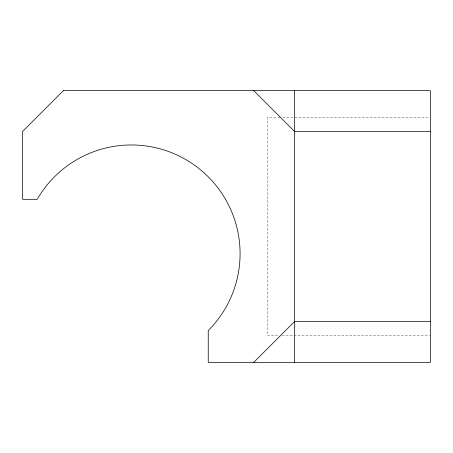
<?xml version="1.0" encoding="UTF-8"?>
<svg xmlns="http://www.w3.org/2000/svg" width="453" height="453" viewBox="0 0 453 453"><rect width="100%" height="100%" fill="white"/><g stroke="black" fill="none" stroke-linecap="round" stroke-linejoin="round"><path stroke-width="0.34" stroke-dasharray="2.27 1.7" d="M279.977 117.78L267.27 117.78L267.27 335.22L279.269 335.22M282.802 117.78L429.642 117.78M282.094 335.22L429.642 335.22"/><path stroke-width="0.68" d="M253.68 362.4L294.45 321.63L430.35 321.63M430.35 131.37L294.45 131.37L253.68 90.6M294.45 90.6L294.45 362.4M63.42 90.6L22.65 131.37L22.65 199.32L37.214 199.32A108.72 108.72 0 0 1 197.553 167.429A108.72 108.72 0 0 1 208.244 330.554L208.244 362.4L430.35 362.4L430.35 90.6L63.42 90.6"/></g></svg>
